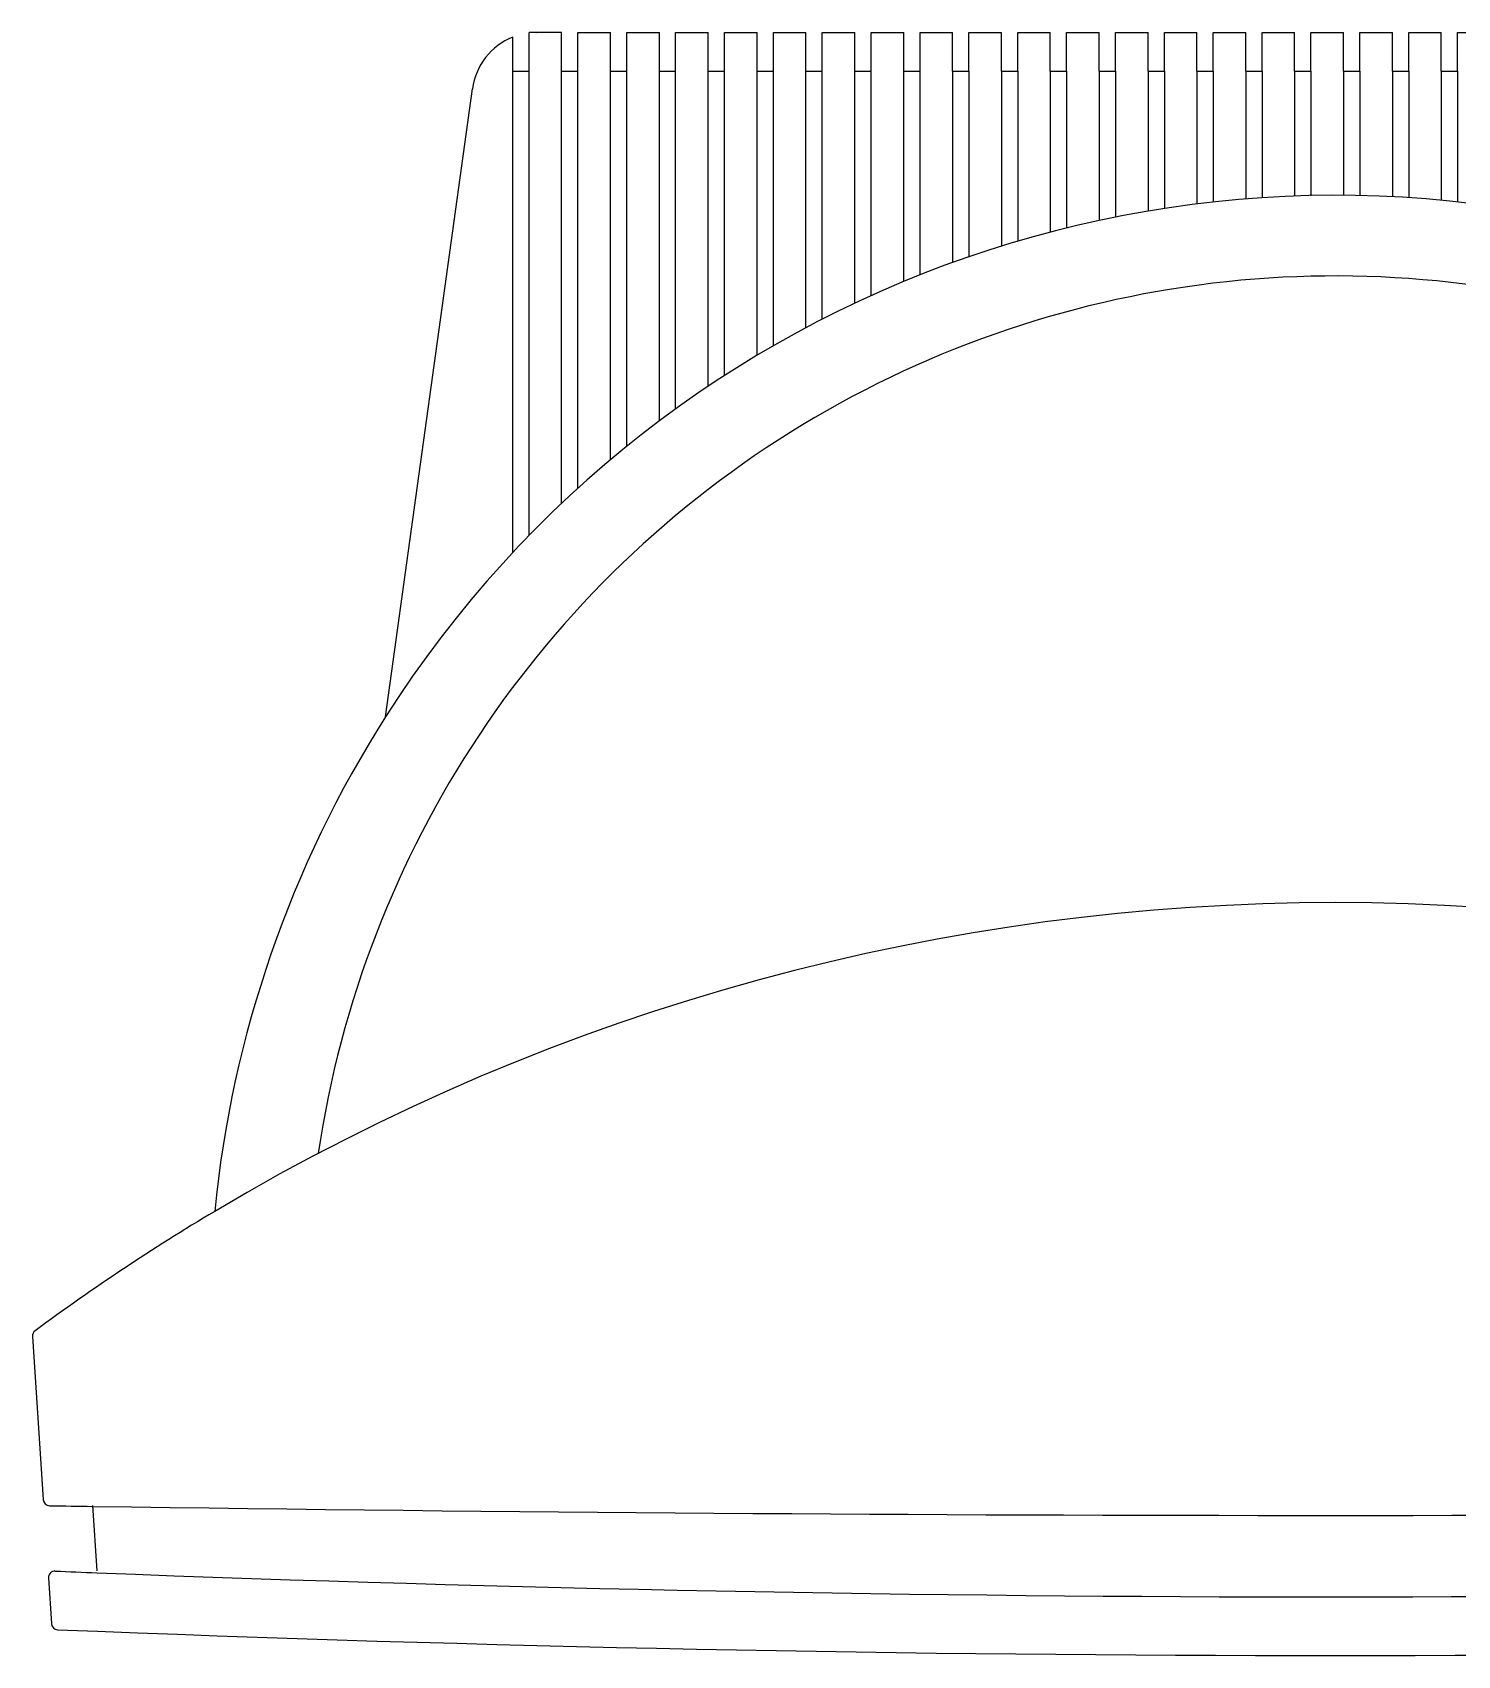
# Model space of a CAD drawing. Extents: x 4.922 to 5.722, y 2.655 to 3.153.
# Drawn here: x 4.922 to 5.3594, y 2.6548 to 3.1528 of the extents above; entities that cross this region are included whole.
import ezdxf

# ---------------------------------------------------------------- set-up
doc = ezdxf.new("R2010")
doc.units = 0
doc.header["$MEASUREMENT"] = 0
doc.layers.add('ACES', color=7, linetype='CONTINUOUS')
doc.layers.add('ACES-I', color=251, linetype='CONTINUOUS')

msp = doc.modelspace()

# ---------------------------------------------------------------- linework, layer by layer
at = {"layer": 'ACES'}
for p, q in [((5.07439673004303, 3.140913102887209), (5.07439673004303, 3.152803678219117)), ((5.084396730043031, 3.152803678219117), (5.07439673004303, 3.152803678219117)), ((5.076818593128041, 3.152803678219117), (5.076896730043031, 3.152803678219117)), ((5.084396730043031, 3.140913102887209), (5.084396730043031, 3.152803678219117)), ((5.089396730043032, 3.14091310288721), (5.089396730043032, 3.152803678219118)), ((5.089396730043032, 3.152803678219117), (5.099396730043032, 3.152803678219117)), ((5.099396730043032, 3.140913102887209), (5.099396730043032, 3.152803678219117)), ((5.104396730043033, 3.140913102887209), (5.104396730043033, 3.152803678219118)), ((5.104396730043033, 3.152803678219117), (5.114396730043032, 3.15280367821912)), ((5.114396730043032, 3.140913102887209), (5.114396730043032, 3.15280367821912)), ((5.119396730043033, 3.140913102887209), (5.119396730043033, 3.152803678219118)), ((5.119396730043033, 3.152803678219118), (5.129396730043033, 3.152803678219118)), ((5.129396730043033, 3.140913102887209), (5.129396730043033, 3.152803678219118)), ((5.134396730043034, 3.140913102887209), (5.134396730043034, 3.152803678219118)), ((5.134396730043034, 3.152803678219118), (5.144396730043034, 3.152803678219118)), ((5.144396730043034, 3.140913102887209), (5.144396730043034, 3.152803678219118)), ((5.149396730043034, 3.140913102887209), (5.149396730043034, 3.152803678219118)), ((5.149396730043034, 3.152803678219118), (5.159396730043034, 3.152803678219117)), ((5.159396730043034, 3.140913102887209), (5.159396730043034, 3.152803678219117)), ((5.164396730043035, 3.140913102887209), (5.164396730043035, 3.152803678219118)), ((5.164396730043035, 3.152803678219118), (5.174396730043035, 3.152803678219118)), ((5.174396730043035, 3.140913102887209), (5.174396730043035, 3.152803678219117)), ((5.179396730043035, 3.152803678219117), (5.189396730043035, 3.152803678219116)), ((5.179396730043035, 3.140913102887209), (5.179396730043035, 3.152803678219118)), ((5.189396730043035, 3.140913102887209), (5.189396730043035, 3.152803678219117)), ((5.194396730043035, 3.152803678219116), (5.204396730043036, 3.152803678219116)), ((5.194396730043036, 3.140913102887209), (5.194396730043036, 3.152803678219118)), ((5.204396730043036, 3.140913102887209), (5.204396730043036, 3.152803678219116)), ((5.209396730043037, 3.152803678219118), (5.219396730043036, 3.15280367821912)), ((5.209396730043036, 3.140913102887209), (5.209396730043037, 3.152803678219118)), ((5.219396730043036, 3.140913102887209), (5.219396730043036, 3.15280367821912)), ((5.224396730043037, 3.152803678219118), (5.234396730043037, 3.152803678219118)), ((5.224396730043036, 3.14091310288721), (5.224396730043037, 3.152803678219118)), ((5.234396730043036, 3.140913102887209), (5.234396730043037, 3.152803678219118)), ((5.239396730043037, 3.15280367821912), (5.249396730043037, 3.152803678219118)), ((5.239396730043038, 3.14091310288721), (5.239396730043037, 3.15280367821912)), ((5.249396730043038, 3.140913102887209), (5.249396730043038, 3.152803678219118)), ((5.254396730043038, 3.152803678219117), (5.264396730043038, 3.152803678219118)), ((5.254396730043039, 3.140913102887209), (5.254396730043038, 3.152803678219117)), ((5.264396730043038, 3.140913102887209), (5.264396730043038, 3.152803678219118)), ((5.269396730043038, 3.152803678219117), (5.279396730043038, 3.152803678219118)), ((5.269396730043039, 3.140913102887209), (5.269396730043038, 3.152803678219117)), ((5.279396730043039, 3.140913102887209), (5.279396730043039, 3.152803678219118)), ((5.284396730043039, 3.152803678219117), (5.294396730043039, 3.152803678219118)), ((5.284396730043039, 3.140913102887209), (5.284396730043039, 3.152803678219117)), ((5.284396730043039, 3.140913102887209), (5.284396730043039, 3.152803678219118)), ((5.294396730043038, 3.140913102887209), (5.294396730043039, 3.152803678219118)), ((5.29939673004304, 3.152803678219117), (5.30939673004304, 3.152803678219118)), ((5.29939673004304, 3.140913102887209), (5.29939673004304, 3.152803678219117)), ((5.309396730043039, 3.140913102887208), (5.30939673004304, 3.152803678219118)), ((5.314396730043041, 3.152803678219118), (5.32439673004304, 3.152803678219118)), ((5.314396730043041, 3.140913102887208), (5.314396730043041, 3.152803678219118)), ((5.32439673004304, 3.140913102887208), (5.32439673004304, 3.152803678219118)), ((5.329396730043041, 3.152803678219116), (5.339396730043042, 3.152803678219118)), ((5.329396730043041, 3.140913102887208), (5.329396730043041, 3.152803678219116)), ((5.339396730043041, 3.140913102887208), (5.339396730043041, 3.152803678219118)), ((5.344396730043043, 3.152803678219119), (5.354396730043041, 3.152803678219117)), ((5.344396730043042, 3.140913102887208), (5.344396730043043, 3.152803678219119)), ((5.354396730043041, 3.140913102887208), (5.354396730043042, 3.152803678219118)), ((5.359396730043043, 3.152803678219118), (5.369396730043042, 3.152803678219117)), ((5.359396730043043, 3.140913102887208), (5.359396730043043, 3.152803678219118)), ((5.069396730043031, 3.140913102887209), (5.069396730043031, 3.151375591107868)), ((5.069396730043031, 3.140913102887209), (5.07439673004303, 3.140913102887209)), ((5.084396730043031, 3.140913102887209), (5.089396730043032, 3.14091310288721)), ((5.099396730043032, 3.140913102887209), (5.104396730043033, 3.140913102887209)), ((5.114396730043032, 3.140913102887209), (5.119396730043032, 3.140913102887209)), ((5.129396730043033, 3.140913102887209), (5.134396730043033, 3.140913102887209)), ((5.144396730043034, 3.140913102887209), (5.149396730043035, 3.14091310288721)), ((5.159396730043034, 3.140913102887209), (5.164396730043035, 3.14091310288721)), ((5.174396730043035, 3.140913102887209), (5.179396730043035, 3.140913102887209)), ((5.189396730043035, 3.140913102887209), (5.194396730043036, 3.140913102887209)), ((5.204396730043036, 3.140913102887209), (5.209396730043037, 3.140913102887209)), ((5.219396730043036, 3.140913102887209), (5.224396730043037, 3.14091310288721)), ((5.234396730043036, 3.140913102887209), (5.239396730043037, 3.140913102887209)), ((5.249396730043038, 3.140913102887209), (5.254396730043038, 3.140913102887209)), ((5.264396730043039, 3.140913102887209), (5.269396730043038, 3.140913102887208)), ((5.279396730043038, 3.140913102887208), (5.28439673004304, 3.140913102887209)), ((5.294396730043039, 3.140913102887209), (5.29939673004304, 3.140913102887208)), ((5.309396730043039, 3.140913102887208), (5.314396730043041, 3.140913102887208)), ((5.32439673004304, 3.140913102887208), (5.329396730043041, 3.140913102887208)), ((5.339396730043041, 3.140913102887208), (5.344396730043042, 3.140913102887208)), ((5.354396730043041, 3.140913102887208), (5.359396730043042, 3.140913102887208)), ((5.030323312210169, 2.942803678219118), (5.057007550870366, 3.135546414929888)), ((4.921968609871246, 2.752713500824483), (4.925269893964207, 2.702644025414594)), ((4.940423804936555, 2.700803678219117), (4.941742486255236, 2.680803678219117)), ((4.926856290436959, 2.678583678911169), (4.927778446726822, 2.664597641848252))]:
    msp.add_line(p, q, dxfattribs=at)
for centre, radius, start, end in [((5.076818593128041, 3.132803678219117), 0.02, 111.7830507392242, 172.117799055772), ((5.321896730043029, 2.757131622010569), 0.345672056208549, 147.5112809498599, 174.3622456766939), ((5.321896730043028, 2.213743072158512), 0.672060606060605, 120.7877095495287, 126.4324973045004), ((4.92396427669331, 2.752845083252311), 0.002, 126.4324973045006, 183.7722836093765), ((4.92396427669331, 2.752845083252311), 0.002, 126.4324973044931, 183.7722836093892), ((4.927265560786271, 2.702775607842423), 0.002, 183.7722836093765, 269.1370382335325), ((5.321896730043028, 28.90207154039238), 26.20426786217326, 269.137038233662, 269.165910041897), ((4.928851957259022, 2.678715261338997), 0.002, 87.68671921752899, 183.7722836093781), ((5.320709916856216, 12.37905367821913), 9.706250000000013, 267.6867192175632, 267.7622568005503), ((4.929774113548886, 2.66472922427608), 0.002, 183.7722836093765, 267.6842013242208), ((5.321896730043029, 12.36105367821913), 9.706250000000013, 267.6842013242032, 272.3157986757969)]:
    msp.add_arc(centre, radius, start, end, dxfattribs=at)
at = {"layer": 'ACES-I'}
for p, q in [((5.069396730043031, 2.993209830330285), (5.069396730043031, 3.140913102887209)), ((5.074396730043031, 2.998446603815361), (5.07439673004303, 3.140913102887209)), ((5.084396730043031, 3.008294757130848), (5.084396730043031, 3.140913102887209)), ((5.089396730043031, 3.012930215523995), (5.089396730043032, 3.14091310288721)), ((5.099396730043032, 3.021674473819964), (5.099396730043032, 3.140913102887209)), ((5.104396730043032, 3.025800415217832), (5.104396730043033, 3.140913102887209)), ((5.114396730043032, 3.033596665810771), (5.114396730043032, 3.140913102887209)), ((5.119396730043032, 3.037279655099234), (5.119396730043033, 3.140913102887209)), ((5.129396730043033, 3.044242960072039), (5.129396730043033, 3.140913102887209)), ((5.134396730043034, 3.047532931311074), (5.134396730043034, 3.140913102887209)), ((5.144396730043034, 3.053750772510748), (5.144396730043034, 3.140913102887209)), ((5.149396730043033, 3.056686158687028), (5.149396730043034, 3.140913102887209)), ((5.159396730043034, 3.06222655878181), (5.159396730043034, 3.140913102887209)), ((5.164396730043034, 3.064837521277138), (5.164396730043035, 3.140913102887209)), ((5.174396730043035, 3.069754270651783), (5.174396730043035, 3.140913102887209)), ((5.179396730043035, 3.072064821980734), (5.179396730043035, 3.140913102887209)), ((5.189396730043035, 3.076400976073009), (5.189396730043035, 3.140913102887209)), ((5.194396730043036, 3.07843042444134), (5.194396730043036, 3.140913102887209)), ((5.204396730043036, 3.140913102887209), (5.204396730043036, 3.082220718172603)), ((5.209396730043036, 3.140913102887209), (5.209396730043036, 3.08398467835768)), ((5.219396730043036, 3.140913102887209), (5.219396730043036, 3.087257235139039)), ((5.224396730043036, 3.14091310288721), (5.224396730043036, 3.088768351646247)), ((5.234396730043036, 3.140913102887209), (5.234396730043036, 3.091545916626466)), ((5.239396730043038, 3.140913102887209), (5.239396730043038, 3.092814389580559)), ((5.249396730043038, 3.140913102887209), (5.249396730043038, 3.095115231736615)), ((5.254396730043039, 3.140913102887209), (5.254396730043039, 3.096149203329662)), ((5.264396730043038, 3.140913102887209), (5.264396730043038, 3.097987780006061)), ((5.269396730043039, 3.140913102887208), (5.269396730043039, 3.098793619375578)), ((5.279396730043039, 3.140913102887208), (5.279396730043039, 3.100181065157541)), ((5.284396730043039, 3.140913102887209), (5.284396730043039, 3.10076357693247)), ((5.294396730043038, 3.140913102887209), (5.294396730043038, 3.101708058296405)), ((5.29939673004304, 3.140913102887208), (5.29939673004304, 3.102070631754969)), ((5.309396730043039, 3.140913102887208), (5.309396730043039, 3.102577595273316)), ((5.314396730043041, 3.140913102887208), (5.314396730043041, 3.102722305396922)), ((5.32439673004304, 3.140913102887208), (5.32439673004304, 3.102794637740407)), ((5.329396730043041, 3.140913102887208), (5.329396730043041, 3.102722305396922)), ((5.339396730043041, 3.140913102887208), (5.339396730043041, 3.10236041635346)), ((5.344396730043042, 3.140913102887208), (5.344396730043042, 3.102070631754969)), ((5.354396730043041, 3.140913102887208), (5.354396730043041, 3.101272465915279)), ((5.359396730043043, 3.140913102887208), (5.359396730043043, 3.100763576932467))]:
    msp.add_line(p, q, dxfattribs=at)
for centre, radius, start, end in [((5.321896730043029, 2.757131622010569), 0.345672056208549, 70.71009544215451, 147.5112809498599), ((5.321896730043029, 2.762415090979995), 0.315672056208549, 70.89299045926849, 171.5377406500772), ((5.321896730043028, 2.213743072158512), 0.672060606060605, 59.21229045047112, 120.7877095495287), ((5.321896730043028, 28.90207154039238), 26.20426786217326, 269.165910041897, 270.834089958103), ((5.320709916856216, 12.37905367821913), 9.706250000000013, 267.7622568005503, 272.2517447080685)]:
    msp.add_arc(centre, radius, start, end, dxfattribs=at)

doc.saveas('drawing.dxf')
